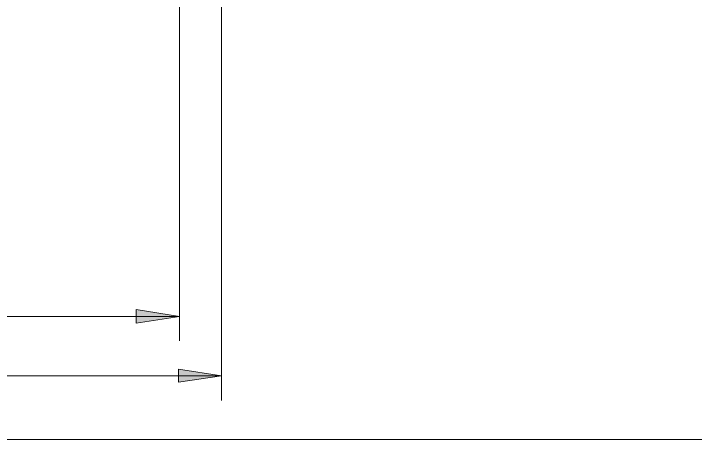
# Model space of a CAD drawing. Header units: millimetres. Extents: x 3 to 591, y 5 to 205.
# Drawn here: x 89.4 to 144.6, y 5.2 to 39.7 of the extents above; entities that cross this region are included whole.
import ezdxf

# ---------------------------------------------------------------- set-up
doc = ezdxf.new("R2010")
doc.units = ezdxf.units.MM

msp = doc.modelspace()

# ---------------------------------------------------------------- hatches: boundary and pattern name
h = msp.add_hatch(color=7)
h.paths.add_polyline_path([(40.922222, 15.169444), (44.414722, 15.733889), (44.414722, 14.640278)])
h.paths.add_polyline_path([(102.799444, 15.169444), (99.306944, 14.640278), (99.306944, 15.733889)])
h.paths.add_polyline_path([(40.922222, 23.565556), (44.414722, 24.094722), (44.414722, 23.001111)])
h.paths.add_polyline_path([(68.544722, 23.565556), (65.016944, 23.001111), (65.016944, 24.094722)])
h.paths.add_polyline_path([(40.922222, 99.800833), (44.414722, 100.33), (44.414722, 99.271667)])
h.paths.add_polyline_path([(68.544722, 99.800833), (65.016944, 99.271667), (65.016944, 100.33)])
h = msp.add_hatch(color=7)
h.paths.add_polyline_path([(39.6875, 10.371667), (43.215278, 10.900833), (43.215278, 9.8425)])
h.paths.add_polyline_path([(106.221389, 10.371667), (102.728889, 9.8425), (102.728889, 10.900833)])

# ---------------------------------------------------------------- linework, layer by layer
at = {"color": 7, "lineweight": 0}
for points in [[(102.799444, 59.478333), (102.799444, 13.193889)], [(106.221389, 59.478333), (106.221389, 8.360833)], [(40.922222, 15.169444), (102.799444, 15.169444)], [(39.6875, 10.371667), (106.221389, 10.371667)]]:
    msp.add_lwpolyline(points, dxfattribs=at)
for points in [[(102.799444, 15.169444), (99.306944, 14.640278), (99.306944, 15.733889)], [(106.221389, 10.371667), (102.728889, 9.8425), (102.728889, 10.900833)]]:
    msp.add_lwpolyline(points, close=True, dxfattribs=at)
at = {"color": 9, "lineweight": 0, "true_color": 0xc0c0c0}
msp.add_lwpolyline([(4.974167, 5.221111), (291.994167, 5.221111)], dxfattribs=at)

doc.saveas('drawing.dxf')
